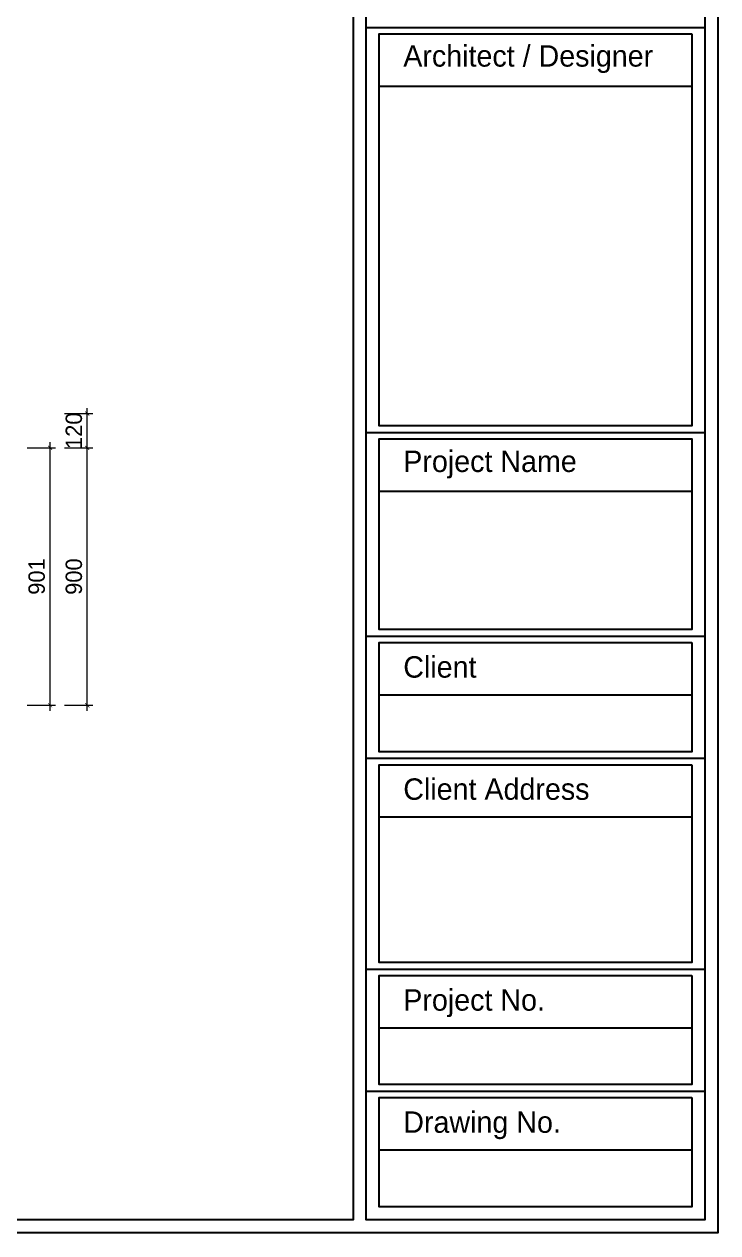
# Model space of a CAD drawing. Header units: millimetres. Extents: x 0 to 28440, y -12508 to -2066.
# Drawn here: x 10177 to 12600, y -12347 to -8121 of the extents above; entities that cross this region are included whole.
import ezdxf

# ---------------------------------------------------------------- set-up
doc = ezdxf.new("R2010")
doc.units = ezdxf.units.MM
for name, color, linetype in [('CAD_  Default', 7, 'Continuous'), ('SH-尺寸标注', 32, 'Continuous'), ('图框', 4, 'Continuous')]:
    doc.layers.add(name, color=color, linetype=linetype)
doc.styles.add('01792ec269abeaefe4dd6d9929e1a8e4_Gothic-A1', font='', dxfattribs={"height": 0.256897})
doc.styles.get("Standard").update_dxf_attribs({"font": 'GothicA1-Regular.ttf'})
doc.styles.get('01792ec269abeaefe4dd6d9929e1a8e4_Gothic-A1').set_extended_font_data('Gothic A1')
doc.dimstyles.new('D_8_1.4', dxfattribs={"dimtxt": 57.14286, "dimasz": 14.285715, "dimexe": 19.04762, "dimexo": 0, "dimgap": 0, "dimtad": 1, "dimdec": 0, "dimzin": 1, "dimdsep": 46, "dimtxsty": 'Standard', "dimblk": 'ARCHTICK', "dimcen": 0.09, "dimdle": 19.04762, "dimclrd": 32, "dimclre": 32, "dimclrt": 2, "dimadec": 0, "dimazin": 0, "dimtfac": 1, "dimtdec": 4, "dimtix": 1, "dimtmove": 2, "dimatfit": 3, "dimfxl": 80.000002, "dimfxlon": 1, "dimtolj": 1, "dimtzin": 0, "dimlwd": 9, "dimlwe": 9, "dimarcsym": 0})

# ---------------------------------------------------------------- blocks, each defined once
blk = doc.blocks.new('_Frame5385020')
at = {"color": 255, "linetype": 'Continuous'}
for p, q in [((32.038, -11.254), (35.288, -11.254)), ((32.038, -15.143), (35.288, -15.143)), ((32.038, -17.099), (35.288, -17.099)), ((32.038, -18.272), (35.288, -18.272)), ((32.038, -20.297), (35.288, -20.297)), ((32.038, -21.47), (35.288, -21.47))]:
    blk.add_line(p, q, dxfattribs=at)
at = {"layer": 'CAD_  Default', "color": 255, "linetype": 'Continuous', "flags": 128}
for points in [[(35.413, 0.17), (35.413, -22.83), (0.802, -22.83), (0.802, 0.17), (35.413, 0.17)], [(0.927, -22.705), (0.927, 0.045), (31.913, 0.045), (31.913, -22.705), (0.927, -22.705)], [(35.288, 0.045), (35.288, -22.705), (32.038, -22.705), (32.038, 0.045), (35.288, 0.045)], [(35.163, -11.316), (35.163, -15.081), (32.163, -15.081), (32.163, -11.316), (35.163, -11.316)], [(35.163, -11.316), (35.163, -11.821), (32.163, -11.821), (32.163, -11.316), (35.163, -11.316)], [(32.163, -17.037), (32.163, -15.206), (35.163, -15.206), (35.163, -17.037)], [(35.163, -15.206), (35.163, -15.71), (32.163, -15.71), (32.163, -15.206), (35.163, -15.206)], [(35.163, -15.71), (35.163, -17.037), (32.163, -17.037), (32.163, -15.71)], [(35.163, -17.162), (35.163, -18.21), (32.163, -18.21), (32.163, -17.162)], [(35.163, -17.162), (35.163, -17.666), (32.163, -17.666), (32.163, -17.162), (35.163, -17.162)], [(35.163, -17.666), (35.163, -18.21), (32.163, -18.21), (32.163, -17.666)], [(35.163, -18.335), (35.163, -18.839), (32.163, -18.839), (32.163, -18.335), (35.163, -18.335)], [(35.163, -18.839), (35.163, -20.235), (32.163, -20.235), (32.163, -18.839)], [(35.163, -20.36), (35.163, -20.864), (32.163, -20.864), (32.163, -20.36), (35.163, -20.36)], [(35.163, -20.864), (35.163, -21.407), (32.163, -21.407), (32.163, -20.864)], [(35.163, -21.532), (35.163, -22.037), (32.163, -22.037), (32.163, -21.532), (35.163, -21.532)], [(35.163, -22.037), (35.163, -22.58), (32.163, -22.58), (32.163, -22.037)]]:
    blk.add_lwpolyline(points, dxfattribs=at)
at = {"color": 255, "attachment_point": 1, "line_spacing_factor": 0.8, "style": '01792ec269abeaefe4dd6d9929e1a8e4_Gothic-A1'}
for s, insert, char_height in [('Architect / Designer', (32.394, -11.425), 0.20552), ('Project Name', (32.394, -15.318), 0.20552), ('Client', (32.394, -17.293), 0.2055), ('Client Address', (32.394, -18.466), 0.20552), ('Project No.', (32.394, -20.491), 0.20552), ('Drawing No.', (32.394, -21.664), 0.20552)]:
    blk.add_mtext(s, dxfattribs=dict(at, insert=insert, char_height=char_height))
blk = doc.blocks.new('_ArchTick')
at = {"color": 0, "linetype": 'ByBlock', "const_width": 0.15}
blk.add_lwpolyline([(-0.5, -0.5), (0.5, 0.5)], dxfattribs=at)
blk = doc.blocks.new('*D243')
at = {"layer": 'Defpoints', "color": 0}
for p in [(10187.2, -9601.8), (10267.2, -9601.8), (10187.2, -10502.3)]:
    blk.add_point(p, dxfattribs=at)
at = {"layer": 'SH-尺寸标注', "color": 32, "linetype": 'Continuous', "lineweight": 9}
for p, q in [((10267.2, -10521.4), (10267.2, -9582.8)), ((10187.2, -9601.8), (10286.2, -9601.8)), ((10187.2, -10502.3), (10286.2, -10502.3))]:
    blk.add_line(p, q, dxfattribs=at)
at = {"layer": 'SH-尺寸标注', "color": 32, "lineweight": 9, "xscale": 14.28571493455343, "yscale": 14.28571493455343, "zscale": 14.28571493455343}
for p, rotation in [((10267.2, -9601.8), 90), ((10267.2, -10502.3), 270)]:
    blk.add_blockref('_ArchTick', p, dxfattribs=dict(at, rotation=rotation))
at = {"layer": 'SH-尺寸标注', "color": 2, "insert": (10220.5, -10052.1), "char_height": 57.14, "attachment_point": 5, "rotation": 90}
blk.add_mtext('\\A1;901', dxfattribs=at)
blk = doc.blocks.new('*D241')
at = {"layer": 'Defpoints', "color": 0}
for p in [(10317.2, -9602.3), (10397.2, -9602.3), (10317.2, -10502.3)]:
    blk.add_point(p, dxfattribs=at)
at = {"layer": 'SH-尺寸标注', "color": 32, "linetype": 'Continuous', "lineweight": 9}
for p, q in [((10397.2, -10521.4), (10397.2, -9583.3)), ((10317.2, -9602.3), (10416.2, -9602.3)), ((10317.2, -10502.3), (10416.2, -10502.3))]:
    blk.add_line(p, q, dxfattribs=at)
at = {"layer": 'SH-尺寸标注', "color": 32, "lineweight": 9, "xscale": 14.28571493455343, "yscale": 14.28571493455343, "zscale": 14.28571493455343}
for p, rotation in [((10397.2, -9602.3), 90), ((10397.2, -10502.3), 270)]:
    blk.add_blockref('_ArchTick', p, dxfattribs=dict(at, rotation=rotation))
at = {"layer": 'SH-尺寸标注', "color": 2, "insert": (10350.5, -10052.3), "char_height": 57.14, "attachment_point": 5, "rotation": 90}
blk.add_mtext('\\A1;900', dxfattribs=at)
blk = doc.blocks.new('*D236')
at = {"layer": 'Defpoints', "color": 0}
for p in [(10317.2, -9482.3), (10397.2, -9482.3), (10317.2, -9602.3)]:
    blk.add_point(p, dxfattribs=at)
at = {"layer": 'SH-尺寸标注', "color": 32, "linetype": 'Continuous', "lineweight": 9}
for p, q in [((10397.2, -9621.4), (10397.2, -9463.3)), ((10317.2, -9482.3), (10416.2, -9482.3)), ((10317.2, -9602.3), (10416.2, -9602.3))]:
    blk.add_line(p, q, dxfattribs=at)
at = {"layer": 'SH-尺寸标注', "color": 32, "lineweight": 9, "xscale": 14.28571493455343, "yscale": 14.28571493455343, "zscale": 14.28571493455343}
for p, rotation in [((10397.2, -9482.3), 90), ((10397.2, -9602.3), 270)]:
    blk.add_blockref('_ArchTick', p, dxfattribs=dict(at, rotation=rotation))
at = {"layer": 'SH-尺寸标注', "color": 2, "insert": (10350.5, -9542.3), "char_height": 57.14, "attachment_point": 5, "rotation": 90}
blk.add_mtext('\\A1;120', dxfattribs=at)

msp = doc.modelspace()

# ---------------------------------------------------------------- block references
at = {"layer": '图框', "color": 7, "xscale": 364.04736328125, "yscale": 364.04736328125}
msp.add_blockref('_Frame5385020', (-291.8, -4035.3), dxfattribs=at)

# ---------------------------------------------------------------- dimensions: what is measured, and where the dimension line sits
at = {"layer": 'SH-尺寸标注', "color": 32, "linetype": 'Continuous'}
for base, p1, p2, picture, middle in [((10397.2, -9482.3), (10317.2, -9602.3), (10317.2, -9482.3), '*D236', (10350.5, -9542.3)), ((10267.1552269, -9601.8262942), (10187.1552247, -10502.3262942), (10187.1552247, -9601.8262942), '*D243', (10220.5410546, -10052.0762942)), ((10397.2, -9602.3), (10317.2, -10502.3), (10317.2, -9602.3), '*D241', (10350.5, -10052.3))]:
    dim = msp.add_linear_dim(base=base, p1=p1, p2=p2, angle=90, dimstyle='D_8_1.4', override={"dimscale": 1, "dimclrt": 2}, dxfattribs=at)
    dim.commit()
    dim.dimension.update_dxf_attribs({"geometry": picture, "text_midpoint": middle, "dimtype": 160})

doc.saveas('drawing.dxf')
